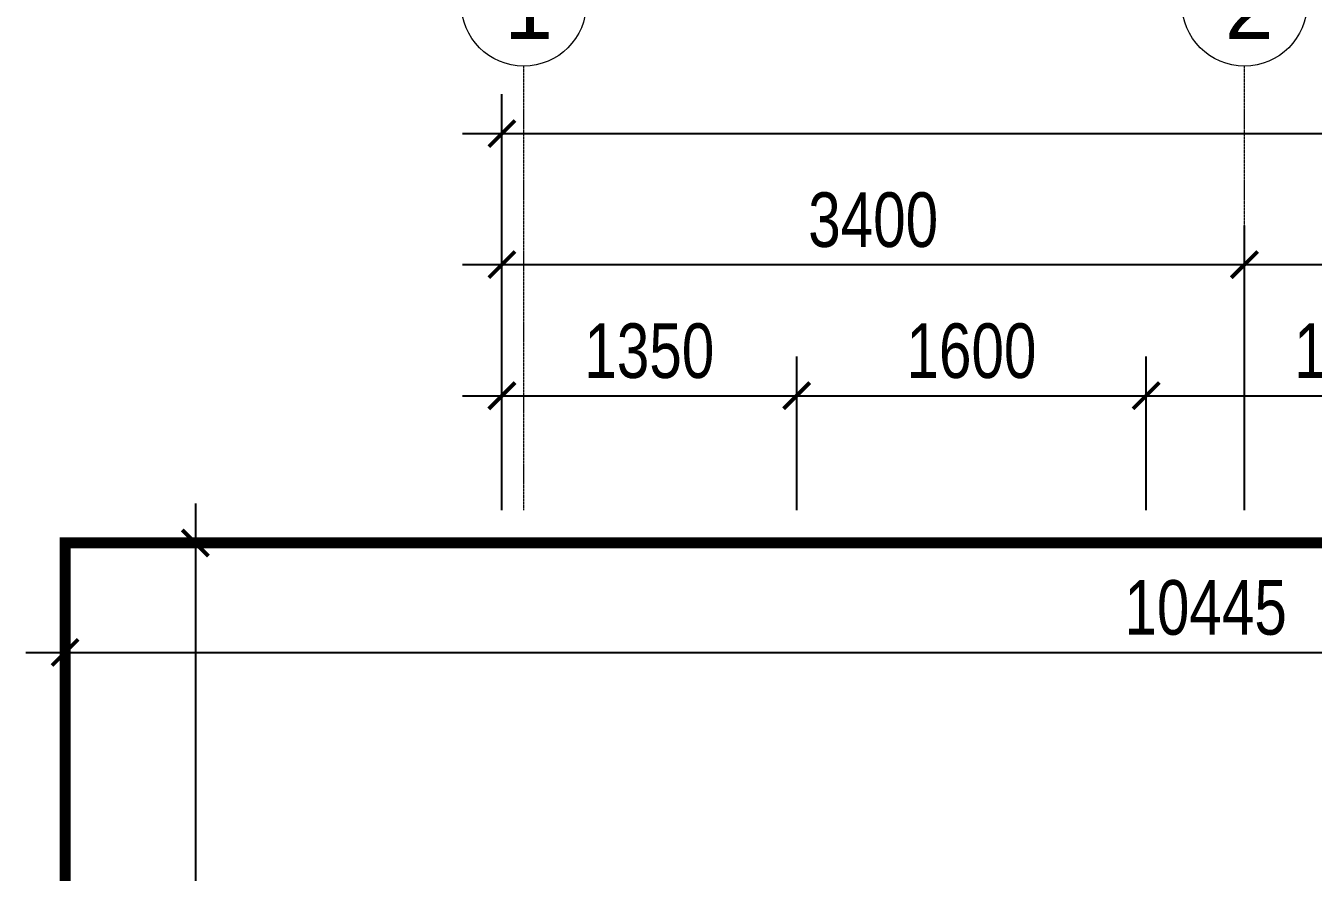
# Model space of a CAD drawing. Header units: millimetres. Extents: x 33748 to 451939, y -263262 to 62681.
# Drawn here: x 232639 to 238534, y -113702 to -109826 of the extents above; entities that cross this region are included whole.
import ezdxf
from ezdxf.enums import TextEntityAlignment as Align

# ---------------------------------------------------------------- set-up
doc = ezdxf.new("R2010")
doc.units = ezdxf.units.MM
doc.header["$PDMODE"] = 98
doc.linetypes.add('CENTER', pattern=[50.8, 31.75, -6.35, 6.35, -6.35])
doc.linetypes.add('HIDDEN', pattern=[0.375, 0.25, -0.125])
doc.layers.get('Defpoints').update_dxf_attribs({"color": 202, "lineweight": 13})
for name, color, linetype, lineweight in [('-CENTER', 143, 'CENTER', 13), ('-KH', 143, 'Continuous', 13), ('-RANH GIOI KHU DAT', 12, 'CENTER', 18), ('-TEXT', 7, 'Continuous', 15)]:
    doc.layers.add(name, color=color, linetype=linetype, lineweight=lineweight)
doc.layers.add('12. NET DIM', color=9, linetype='Continuous')
doc.styles.add('1', font='arial.ttf')
doc.styles.add('AVANH', font='', dxfattribs={"width": 0.8})
doc.styles.get('AVANH').set_extended_font_data('.VnAvantH')
doc.dimstyles.new('C_100A3', dxfattribs={"dimscale": 100, "dimtxt": 2.5, "dimasz": 1.2, "dimexe": 1.8, "dimexo": 0, "dimgap": 0.75, "dimtad": 1, "dimdec": 0, "dimzin": 0, "dimdsep": 46, "dimtxsty": 'AVANH', "dimblk": 'ARCHTICK', "dimcen": 0, "dimdle": 1.8, "dimclrd": 256, "dimclre": 256, "dimclrt": 7, "dimadec": 0, "dimazin": 0, "dimtfac": 0.0001, "dimtdec": 0, "dimtix": 1, "dimtmove": 2, "dimatfit": 3, "dimldrblk": 'ARCHTICK', "dimfxl": 1.8, "dimtolj": 1, "dimtzin": 0, "dimarcsym": 0})

# ---------------------------------------------------------------- blocks, each defined once
blk = doc.blocks.new('_ARCHTICK')
at = {"const_width": 0.15}
blk.add_lwpolyline([(-0.5, -0.5), (0.5, 0.5)], dxfattribs=at)
blk = doc.blocks.new('*D1477')
at = {"layer": '12. NET DIM', "lineweight": -2, "transparency": 16777216}
for p, q in [((234819.3, -112044.2), (234819.3, -110739.9)), ((238219.3, -112044.2), (238219.3, -110739.9)), ((234639.3, -110919.9), (238399.3, -110919.9))]:
    blk.add_line(p, q, dxfattribs=at)
at = {"layer": 'Defpoints', "color": 0, "transparency": 16777216}
for p in [(238219.3, -110919.9), (234819.3, -112044.2), (238219.3, -112044.2)]:
    blk.add_point(p, dxfattribs=at)
at = {"layer": '12. NET DIM', "lineweight": -2, "transparency": 16777216, "xscale": 120, "yscale": 120, "zscale": 120, "rotation": 180}
blk.add_blockref('_ARCHTICK', (234819.3, -110919.9), dxfattribs=at)
at = {"layer": '12. NET DIM', "lineweight": -2, "transparency": 16777216, "xscale": 120, "yscale": 120, "zscale": 120}
blk.add_blockref('_ARCHTICK', (238219.3, -110919.9), dxfattribs=at)
at = {"layer": '12. NET DIM', "color": 7, "transparency": 16777216, "insert": (236519.3, -110715.6), "char_height": 250, "attachment_point": 5, "style": 'AVANH'}
blk.add_mtext('\\A1;3400', dxfattribs=at)
blk = doc.blocks.new('*D1478')
at = {"layer": '12. NET DIM', "lineweight": -2, "transparency": 16777216}
for p, q in [((234819.3, -112044.2), (234819.3, -110139.9)), ((243319, -112044.2), (243319, -110139.9)), ((234639.3, -110319.9), (243499, -110319.9))]:
    blk.add_line(p, q, dxfattribs=at)
at = {"layer": 'Defpoints', "color": 0, "transparency": 16777216}
for p in [(243319, -110319.9), (234819.3, -112044.2), (243319, -112044.2)]:
    blk.add_point(p, dxfattribs=at)
at = {"layer": '12. NET DIM', "lineweight": -2, "transparency": 16777216, "xscale": 120, "yscale": 120, "zscale": 120, "rotation": 180}
blk.add_blockref('_ARCHTICK', (234819.3, -110319.9), dxfattribs=at)
at = {"layer": '12. NET DIM', "lineweight": -2, "transparency": 16777216, "xscale": 120, "yscale": 120, "zscale": 120}
blk.add_blockref('_ARCHTICK', (243319, -110319.9), dxfattribs=at)
at = {"layer": '12. NET DIM', "color": 7, "transparency": 16777216, "insert": (239069.1, -110115.6), "char_height": 250, "attachment_point": 5, "style": 'AVANH'}
blk.add_mtext('\\A1;8500', dxfattribs=at)
blk = doc.blocks.new('*D1479')
at = {"layer": '12. NET DIM', "lineweight": -2, "transparency": 16777216}
for p, q in [((238219.3, -112044.2), (238219.3, -110739.9)), ((242019.3, -112044.2), (242019.3, -110739.9)), ((238039.3, -110919.9), (242199.3, -110919.9))]:
    blk.add_line(p, q, dxfattribs=at)
at = {"layer": 'Defpoints', "color": 0, "transparency": 16777216}
for p in [(242019.3, -110919.9), (238219.3, -112044.2), (242019.3, -112044.2)]:
    blk.add_point(p, dxfattribs=at)
at = {"layer": '12. NET DIM', "lineweight": -2, "transparency": 16777216, "xscale": 120, "yscale": 120, "zscale": 120, "rotation": 180}
blk.add_blockref('_ARCHTICK', (238219.3, -110919.9), dxfattribs=at)
at = {"layer": '12. NET DIM', "lineweight": -2, "transparency": 16777216, "xscale": 120, "yscale": 120, "zscale": 120}
blk.add_blockref('_ARCHTICK', (242019.3, -110919.9), dxfattribs=at)
at = {"layer": '12. NET DIM', "color": 7, "transparency": 16777216, "insert": (240119.3, -110715.6), "char_height": 250, "attachment_point": 5, "style": 'AVANH'}
blk.add_mtext('\\A1;3800', dxfattribs=at)
blk = doc.blocks.new('*D1492')
at = {"layer": '12. NET DIM', "lineweight": -2, "transparency": 16777216}
for p, q in [((233415.9, -112014.2), (233415.9, -132374.2)), ((232819.3, -112194.2), (233595.9, -112194.2)), ((232819.3, -132194.2), (233595.9, -132194.2))]:
    blk.add_line(p, q, dxfattribs=at)
at = {"layer": 'Defpoints', "color": 0, "transparency": 16777216}
for p in [(232819.3, -112194.2), (232819.3, -132194.2), (233415.9, -132194.2)]:
    blk.add_point(p, dxfattribs=at)
at = {"layer": '12. NET DIM', "lineweight": -2, "transparency": 16777216, "xscale": 120, "yscale": 120, "zscale": 120}
for p, rotation in [((233415.9, -112194.2), 90), ((233415.9, -132194.2), 270)]:
    blk.add_blockref('_ARCHTICK', p, dxfattribs=dict(at, rotation=rotation))
at = {"layer": '12. NET DIM', "color": 7, "transparency": 16777216, "insert": (233211.6, -122194.2), "char_height": 250, "attachment_point": 5, "rotation": 90, "style": 'AVANH'}
blk.add_mtext('\\A1;20000', dxfattribs=at)
blk = doc.blocks.new('*D1495')
at = {"layer": '12. NET DIM', "lineweight": -2, "transparency": 16777216}
for p, q in [((232819.3, -112194.2), (232819.3, -112875.7)), ((243263.8, -112194.2), (243263.8, -112875.7)), ((232639.3, -112695.7), (243443.8, -112695.7))]:
    blk.add_line(p, q, dxfattribs=at)
at = {"layer": 'Defpoints', "color": 0, "transparency": 16777216}
for p in [(232819.3, -112194.2), (243263.8, -112194.2), (243263.8, -112695.7)]:
    blk.add_point(p, dxfattribs=at)
at = {"layer": '12. NET DIM', "lineweight": -2, "transparency": 16777216, "xscale": 120, "yscale": 120, "zscale": 120, "rotation": 180}
blk.add_blockref('_ARCHTICK', (232819.3, -112695.7), dxfattribs=at)
at = {"layer": '12. NET DIM', "lineweight": -2, "transparency": 16777216, "xscale": 120, "yscale": 120, "zscale": 120}
blk.add_blockref('_ARCHTICK', (243263.8, -112695.7), dxfattribs=at)
at = {"layer": '12. NET DIM', "color": 7, "transparency": 16777216, "insert": (238041.5, -112491.4), "char_height": 250, "attachment_point": 5, "style": 'AVANH'}
blk.add_mtext('\\A1;10445', dxfattribs=at)
blk = doc.blocks.new('*D1467')
at = {"layer": '12. NET DIM', "lineweight": -2, "transparency": 16777216}
for p, q in [((236169.3, -112044.2), (236169.3, -111339.9)), ((237769.3, -112044.2), (237769.3, -111339.9)), ((235989.3, -111519.9), (237949.3, -111519.9))]:
    blk.add_line(p, q, dxfattribs=at)
at = {"layer": 'Defpoints', "color": 0, "transparency": 16777216}
for p in [(237769.3, -111519.9), (236169.3, -112044.2), (237769.3, -112044.2)]:
    blk.add_point(p, dxfattribs=at)
at = {"layer": '12. NET DIM', "lineweight": -2, "transparency": 16777216, "xscale": 120, "yscale": 120, "zscale": 120, "rotation": 180}
blk.add_blockref('_ARCHTICK', (236169.3, -111519.9), dxfattribs=at)
at = {"layer": '12. NET DIM', "lineweight": -2, "transparency": 16777216, "xscale": 120, "yscale": 120, "zscale": 120}
blk.add_blockref('_ARCHTICK', (237769.3, -111519.9), dxfattribs=at)
at = {"layer": '12. NET DIM', "color": 7, "transparency": 16777216, "insert": (236969.3, -111315.6), "char_height": 250, "attachment_point": 5, "style": 'AVANH'}
blk.add_mtext('\\A1;1600', dxfattribs=at)
blk = doc.blocks.new('*D1374')
at = {"layer": '12. NET DIM', "lineweight": -2, "transparency": 16777216}
for p, q in [((234819.3, -112044.2), (234819.3, -111339.9)), ((236169.3, -112044.2), (236169.3, -111339.9)), ((234639.3, -111519.9), (236349.3, -111519.9))]:
    blk.add_line(p, q, dxfattribs=at)
at = {"layer": 'Defpoints', "color": 0, "transparency": 16777216}
for p in [(236169.3, -111519.9), (234819.3, -112044.2), (236169.3, -112044.2)]:
    blk.add_point(p, dxfattribs=at)
at = {"layer": '12. NET DIM', "lineweight": -2, "transparency": 16777216, "xscale": 120, "yscale": 120, "zscale": 120, "rotation": 180}
blk.add_blockref('_ARCHTICK', (234819.3, -111519.9), dxfattribs=at)
at = {"layer": '12. NET DIM', "lineweight": -2, "transparency": 16777216, "xscale": 120, "yscale": 120, "zscale": 120}
blk.add_blockref('_ARCHTICK', (236169.3, -111519.9), dxfattribs=at)
at = {"layer": '12. NET DIM', "color": 7, "transparency": 16777216, "insert": (235494.3, -111315.6), "char_height": 250, "attachment_point": 5, "style": 'AVANH'}
blk.add_mtext('\\A1;1350', dxfattribs=at)
blk = doc.blocks.new('*D1375')
at = {"layer": '12. NET DIM', "lineweight": -2, "transparency": 16777216}
for p, q in [((237769.3, -112044.2), (237769.3, -111339.9)), ((239719.3, -112044.2), (239719.3, -111339.9)), ((237589.3, -111519.9), (239899.3, -111519.9))]:
    blk.add_line(p, q, dxfattribs=at)
at = {"layer": 'Defpoints', "color": 0, "transparency": 16777216}
for p in [(239719.3, -111519.9), (237769.3, -112044.2), (239719.3, -112044.2)]:
    blk.add_point(p, dxfattribs=at)
at = {"layer": '12. NET DIM', "lineweight": -2, "transparency": 16777216, "xscale": 120, "yscale": 120, "zscale": 120, "rotation": 180}
blk.add_blockref('_ARCHTICK', (237769.3, -111519.9), dxfattribs=at)
at = {"layer": '12. NET DIM', "lineweight": -2, "transparency": 16777216, "xscale": 120, "yscale": 120, "zscale": 120}
blk.add_blockref('_ARCHTICK', (239719.3, -111519.9), dxfattribs=at)
at = {"layer": '12. NET DIM', "color": 7, "transparency": 16777216, "insert": (238744.3, -111315.6), "char_height": 250, "attachment_point": 5, "style": 'AVANH'}
blk.add_mtext('\\A1;1950', dxfattribs=at)

msp = doc.modelspace()

# ---------------------------------------------------------------- linework, layer by layer
at = {"layer": '-CENTER', "ltscale": 0.1}
for p, q in [((234919.3, -112044.2), (234919.3, -110010.3)), ((238219.3, -112044.2), (238219.3, -110010.3))]:
    msp.add_line(p, q, dxfattribs=at)
at = {"layer": '-KH'}
for centre in [(234919.3, -109724), (238219.3, -109724)]:
    msp.add_circle(centre, 286.3, dxfattribs=at)
at = {"layer": '-RANH GIOI KHU DAT', "linetype": 'HIDDEN', "ltscale": 10, "const_width": 50}
msp.add_lwpolyline([(245555.2, -127199.8), (246122.3, -115190.9), (243263.8, -112194.2), (232819.3, -112194.2), (232819.3, -132194.2), (240319.3, -132194.2)], close=True, dxfattribs=at)

# ---------------------------------------------------------------- texts
at = {"layer": '-TEXT', "color": 2, "style": '1'}
for s, p in [('1', (234941.1, -109743.2)), ('2', (238241.1, -109743.2))]:
    msp.add_text(s, height=286.3, dxfattribs=at).set_placement(p, align=Align.MIDDLE_CENTER)

# ---------------------------------------------------------------- dimensions: what is measured, and where the dimension line sits
at = {"layer": '12. NET DIM'}
for base, p1, p2, picture, middle in [((243319, -110319.9), (234819.3, -112044.2), (243319, -112044.2), '*D1478', (239069.1, -110115.6)), ((238219.3, -110919.9), (234819.3, -112044.2), (238219.3, -112044.2), '*D1477', (236519.3, -110715.6)), ((242019.3, -110919.9), (238219.3, -112044.2), (242019.3, -112044.2), '*D1479', (240119.3, -110715.6)), ((236169.3, -111519.9), (234819.3, -112044.2), (236169.3, -112044.2), '*D1374', (235494.3, -111315.6)), ((237769.3, -111519.9), (236169.3, -112044.2), (237769.3, -112044.2), '*D1467', (236969.3, -111315.6)), ((239719.3, -111519.9), (237769.3, -112044.2), (239719.3, -112044.2), '*D1375', (238744.3, -111315.6)), ((243263.8112, -112695.6714), (232819.2833, -112194.1907), (243263.8112, -112194.1907), '*D1495', (238041.5473, -112491.3753))]:
    dim = msp.add_linear_dim(base=base, p1=p1, p2=p2, dimstyle='C_100A3', dxfattribs=at)
    dim.commit()
    dim.dimension.update_dxf_attribs({"geometry": picture, "text_midpoint": middle})
dim = msp.add_linear_dim(base=(233415.9, -132194.2), p1=(232819.3, -112194.2), p2=(232819.3, -132194.2), angle=90, dimstyle='C_100A3', dxfattribs=at)
dim.commit()
dim.dimension.update_dxf_attribs({"geometry": '*D1492', "text_midpoint": (233211.6, -122194.2)})

doc.saveas('drawing.dxf')
